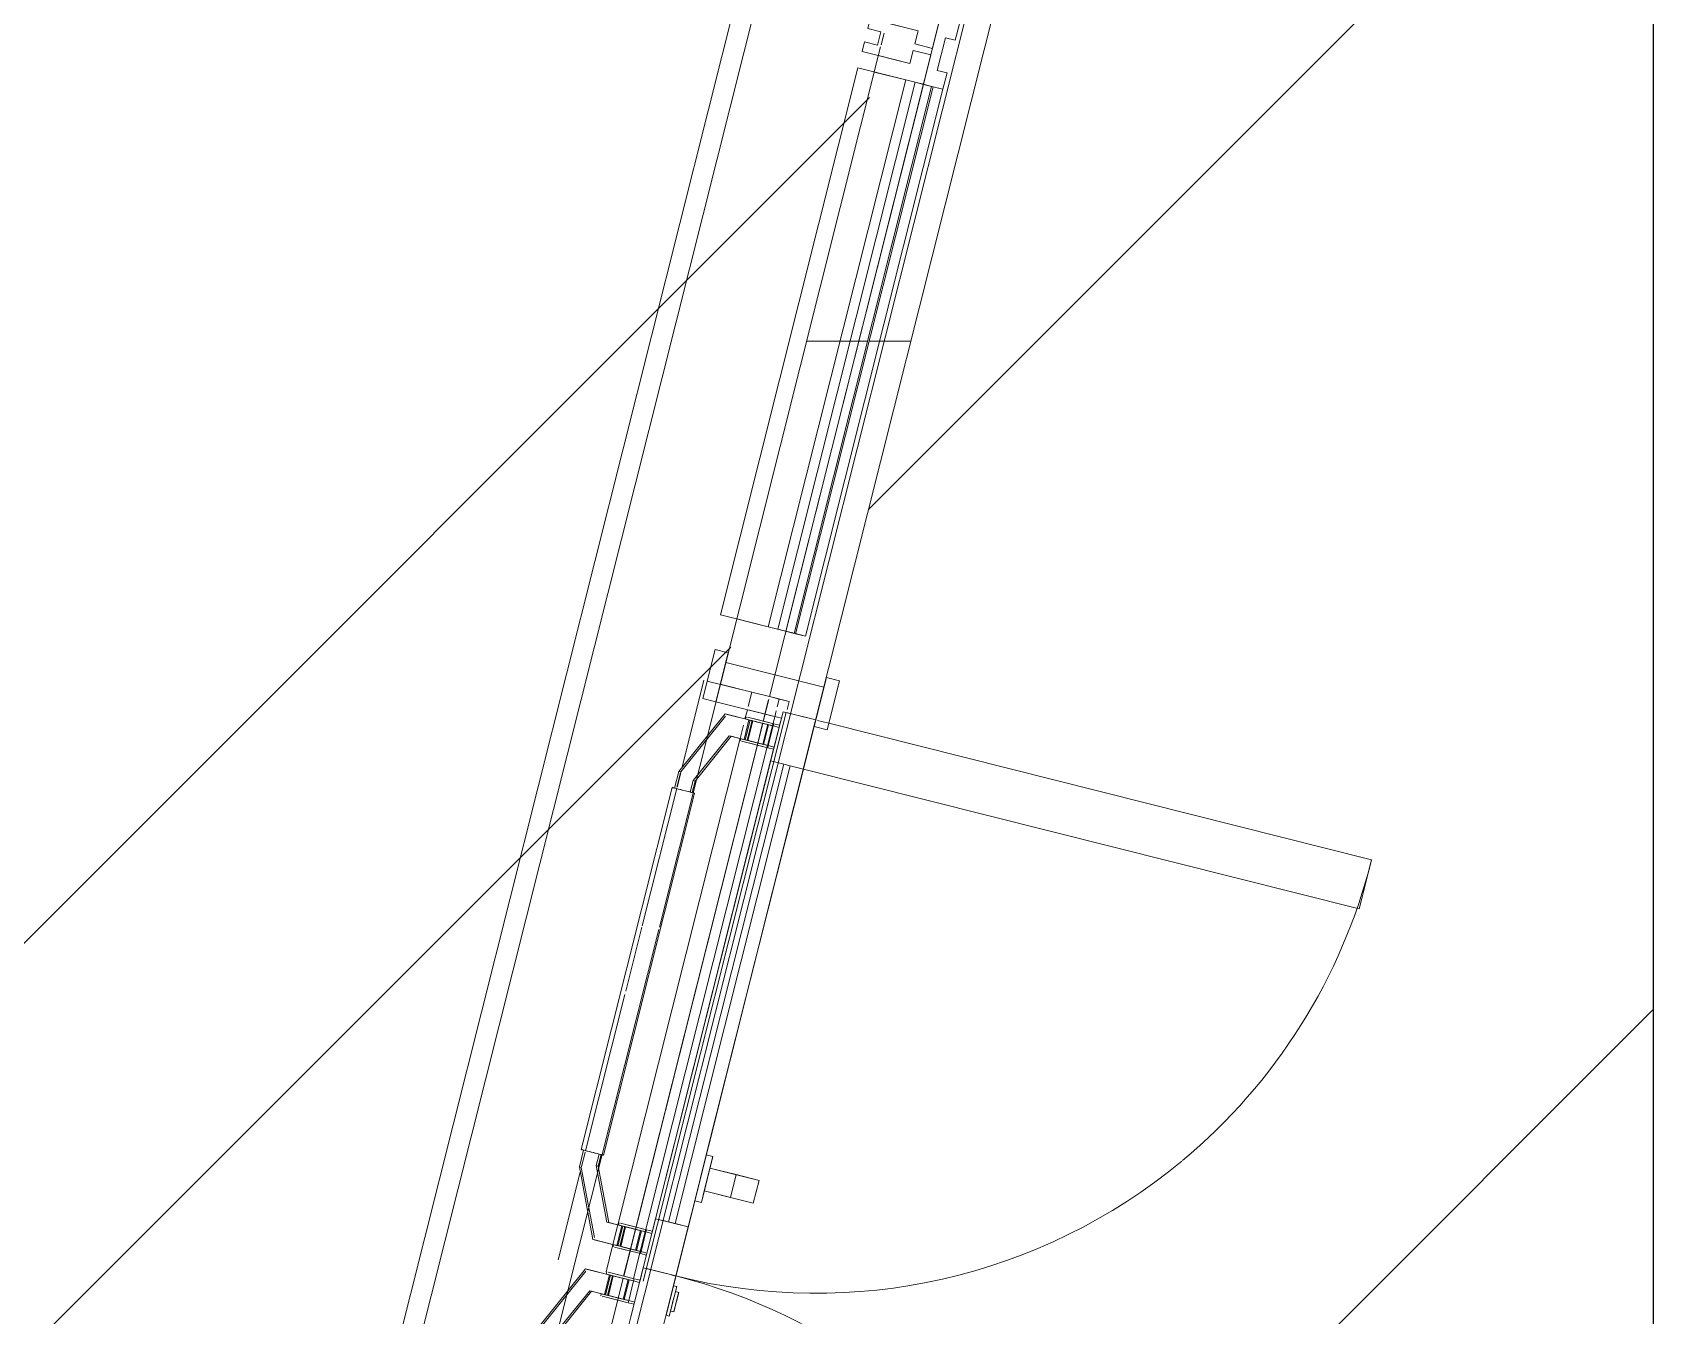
# Model space of a CAD drawing. Header units: millimetres. Extents: x 15878 to 679837, y -72324 to 391440.
# Drawn here: x 551735 to 554140, y 25473 to 27375 of the extents above; entities that cross this region are included whole.
import ezdxf

# ---------------------------------------------------------------- set-up
doc = ezdxf.new("R2010")
doc.units = ezdxf.units.MM
for name, color, linetype, lineweight in [('A-AREA-BNDY', 1, 'Continuous', 18), ('A-DETL-GENF', 92, 'Continuous', 5), ('A-DETL-WIDE', 214, 'Continuous', 18), ('A-DOOR', 31, 'Continuous', 5), ('A-DOOR-FRAM', 31, 'Continuous', 5), ('A-FLOR', 192, 'Continuous', 5), ('A-GLAZ-CURT', 52, 'Continuous', 5), ('A-GLAZ-CWMG', 51, 'Continuous', 5), ('A-WALL', 113, 'Continuous', 5)]:
    doc.layers.add(name, color=color, linetype=linetype, lineweight=lineweight)

# ---------------------------------------------------------------- blocks, each defined once
blk = doc.blocks.new('System Panel - _DLN__12_12mm laminated clear glass-V1135-FOOTPRINT 1_F')
at = {"layer": 'A-GLAZ-CURT'}
for p, q in [((418.1, 12.5), (-418.1, 12.5)), ((-418.1, 12.5), (-418.1, -12.5)), ((-418.1, 0), (-418.1, 12.5)), ((418.1, 12.5), (-418.1, 12.5)), ((-418.1, -12.5), (-418.1, 0)), ((418.1, -12.5), (418.1, 12.5)), ((418.1, 12.5), (418.1, -12.5)), ((-418.1, -12.5), (418.1, -12.5)), ((-418.1, -12.5), (418.1, -12.5))]:
    blk.add_line(p, q, dxfattribs=at)
blk = doc.blocks.new('Rectangular Mullion - DLN_FRAME-V1137-FOOTPRINT 1_F')
at = {"layer": 'A-GLAZ-CWMG'}
for p, q in [((87405.5, 26512), (87609.4, 27322.8)), ((87609.4, 27322.8), (87680.2, 27305)), ((87680.2, 27305), (87633.7, 27316.7)), ((87476.3, 26494.2), (87680.2, 27305)), ((87476.3, 26494.2), (87680.2, 27305)), ((87476.3, 26494.2), (87680.2, 27305)), ((87476.3, 26494.2), (87680.2, 27305)), ((87502.5, 26487.6), (87706.4, 27298.4)), ((87502.5, 26487.6), (87706.4, 27298.4)), ((87502.5, 26487.6), (87706.4, 27298.4)), ((87502.5, 26487.6), (87706.4, 27298.4)), ((87517, 26483.9), (87721, 27294.8)), ((87517, 26483.9), (87721, 27294.8)), ((87531.6, 26480.2), (87735.5, 27291.1)), ((87531.6, 26480.2), (87735.5, 27291.1)), ((87531.6, 26480.2), (87735.5, 27291.1)), ((87531.6, 26480.2), (87735.5, 27291.1)), ((87680.2, 27305), (87694.3, 27301.5)), ((87694.3, 27301.5), (87680.2, 27305)), ((87694.3, 27301.5), (87706.4, 27298.4)), ((87706.4, 27298.4), (87694.3, 27301.5)), ((87706.4, 27298.4), (87718.5, 27295.4)), ((87718.5, 27295.4), (87706.4, 27298.4)), ((87718.5, 27295.4), (87735.5, 27291.1)), ((87735.5, 27291.1), (87721, 27294.8)), ((87721, 27294.8), (87735.5, 27291.1)), ((87735.5, 27291.1), (87721, 27294.8)), ((87476.3, 26494.2), (87405.5, 26512)), ((87429.7, 26505.9), (87476.3, 26494.2)), ((87476.3, 26494.2), (87490.3, 26490.6)), ((87490.3, 26490.6), (87476.3, 26494.2)), ((87490.3, 26490.6), (87502.5, 26487.6)), ((87502.5, 26487.6), (87490.3, 26490.6)), ((87502.5, 26487.6), (87514.6, 26484.5)), ((87514.6, 26484.5), (87502.5, 26487.6)), ((87531.6, 26480.2), (87514.6, 26484.5)), ((87517, 26483.9), (87531.6, 26480.2)), ((87531.6, 26480.2), (87517, 26483.9)), ((87517, 26483.9), (87531.6, 26480.2))]:
    blk.add_line(p, q, dxfattribs=at)
blk = doc.blocks.new('Rectangular Mullion - DLN_FRAME-11282514-FOOTPRINT 1_F')
at = {"layer": 'A-GLAZ-CWMG'}
for p, q in [((87348.6, 26285.9), (87381.1, 26415)), ((87385.9, 26413.8), (87451.9, 26397.2)), ((87451.9, 26397.2), (87405.3, 26408.9)), ((87446.5, 26375.8), (87451.9, 26397.2)), ((87446.5, 26375.8), (87451.9, 26397.2)), ((87446.5, 26375.8), (87451.9, 26397.2)), ((87446.5, 26375.8), (87451.9, 26397.2)), ((87451.9, 26397.2), (87478.1, 26390.6)), ((87478.1, 26390.6), (87451.9, 26397.2)), ((87471.5, 26364.6), (87477, 26386.4)), ((87471.5, 26364.6), (87477, 26386.4)), ((87471.5, 26364.6), (87477, 26386.4)), ((87471.5, 26364.6), (87477, 26386.4)), ((87478.1, 26390.6), (87507.2, 26383.3)), ((87492.6, 26386.9), (87478.1, 26390.6)), ((87489.7, 26375.5), (87492.6, 26386.9)), ((87489.7, 26375.5), (87492.6, 26386.9)), ((87507.2, 26383.3), (87492.6, 26386.9)), ((87492.6, 26386.9), (87507.2, 26383.3)), ((87507.2, 26383.3), (87492.6, 26386.9)), ((87504.3, 26371.8), (87507.2, 26383.3)), ((87504.3, 26371.8), (87507.2, 26383.3)), ((87504.3, 26371.8), (87507.2, 26383.3)), ((87504.3, 26371.8), (87507.2, 26383.3)), ((87291, 25523.9), (87503.1, 26367)), ((87291, 25523.9), (87503.1, 26367)), ((87291, 25523.9), (87503.1, 26367)), ((87291, 25523.9), (87503.1, 26367)), ((87441.9, 26357.6), (87445.4, 26371.2)), ((87441.9, 26357.6), (87445.4, 26371.2)), ((87441.9, 26357.6), (87445.4, 26371.2)), ((87441.9, 26357.6), (87445.4, 26371.2)), ((87460.8, 26321.9), (87468.1, 26351)), ((87460.8, 26321.9), (87468.1, 26351)), ((87460.8, 26321.9), (87468.1, 26351)), ((87460.8, 26321.9), (87468.1, 26351)), ((87468.8, 26353.7), (87471.5, 26364.6)), ((87468.8, 26353.7), (87471.5, 26364.6)), ((87468.8, 26353.7), (87471.5, 26364.6)), ((87468.8, 26353.7), (87471.5, 26364.6)), ((87482.7, 26347.4), (87486.1, 26360.9)), ((87482.7, 26347.4), (87486.1, 26360.9)), ((87486.1, 26360.9), (87488.3, 26369.7)), ((87486.1, 26360.9), (87488.3, 26369.7)), ((87253.3, 25607.5), (87434.6, 26328.5)), ((87253.3, 25607.5), (87434.6, 26328.5)), ((87253.3, 25607.5), (87434.6, 26328.5)), ((87253.3, 25607.5), (87434.6, 26328.5)), ((87434.6, 26328.5), (87439.6, 26348.4)), ((87434.6, 26328.5), (87439.6, 26348.4)), ((87434.6, 26328.5), (87439.6, 26348.4)), ((87434.6, 26328.5), (87439.6, 26348.4)), ((87475.4, 26318.3), (87482.7, 26347.4)), ((87475.4, 26318.3), (87482.7, 26347.4)), ((87279.5, 25600.9), (87460.8, 26321.9)), ((87279.5, 25600.9), (87460.8, 26321.9)), ((87279.5, 25600.9), (87460.8, 26321.9)), ((87279.5, 25600.9), (87460.8, 26321.9)), ((87294, 25597.2), (87475.4, 26318.3)), ((87294, 25597.2), (87475.4, 26318.3)), ((87341.3, 26256.5), (87346.6, 26277.8)), ((87289.5, 26050.8), (87340.7, 26254.2)), ((87265.1, 25953.8), (87289, 26049)), ((87205.6, 25717.4), (87263.9, 25948.8)), ((87199.7, 25693.8), (87205.1, 25715)), ((87165, 25555.6), (87197.7, 25685.7)), ((87246, 25578.4), (87253.3, 25607.5)), ((87246, 25578.4), (87253.3, 25607.5)), ((87246, 25578.4), (87253.3, 25607.5)), ((87246, 25578.4), (87253.3, 25607.5)), ((87272.1, 25571.8), (87279.5, 25600.9)), ((87272.1, 25571.8), (87279.5, 25600.9)), ((87272.1, 25571.8), (87279.5, 25600.9)), ((87272.1, 25571.8), (87279.5, 25600.9)), ((87286.7, 25568.1), (87294, 25597.2)), ((87286.7, 25568.1), (87294, 25597.2)), ((87235.8, 25537.8), (87246, 25578.4)), ((87235.8, 25537.8), (87246, 25578.4)), ((87235.8, 25537.8), (87246, 25578.4)), ((87235.8, 25537.8), (87246, 25578.4)), ((87261.9, 25531.2), (87272.1, 25571.8)), ((87261.9, 25531.2), (87272.1, 25571.8)), ((87261.9, 25531.2), (87272.1, 25571.8)), ((87261.9, 25531.2), (87272.1, 25571.8)), ((87276.5, 25527.6), (87286.7, 25568.1)), ((87276.5, 25527.6), (87286.7, 25568.1))]:
    blk.add_line(p, q, dxfattribs=at)
blk = doc.blocks.new('Rectangular Mullion - DLN_FRAME-8655333-FOOTPRINT 1_F')
at = {"layer": 'A-GLAZ-CWMG'}
for p, q in [((-25, 100), (-10, 100)), ((-25, 27), (-25, 100)), ((-10, 100), (-10, 80)), ((10, 80), (10, 100)), ((10, 100), (25, 100)), ((25, 100), (25, 27)), ((-25, 75), (-25, 27)), ((-10, 80), (10, 80)), ((25, 27), (25, 75)), ((-5, 27), (-25, 27)), ((-25, 27), (-5, 27)), ((-5, 0), (-5, 27)), ((-5, 27), (-5, 0)), ((25, 27), (5, 27)), ((5, 27), (5, 0)), ((5, 0), (5, 27)), ((5, 27), (25, 27)), ((-5, 0), (-50, 0)), ((-50, 0), (-50, -12.5)), ((50, 0), (5, 0)), ((50, -12.5), (50, 0)), ((-50, -30), (-50, 0)), ((-50, 0), (-5, 0)), ((-50, -15), (-50, -30)), ((25, -15), (-25, -15)), ((-25, -15), (-25, -30)), ((-25, -30), (-25, -15)), ((-25, -15), (25, -15)), ((5, 0), (50, 0)), ((25, -30), (25, -15)), ((25, -15), (25, -30)), ((50, 0), (50, -30)), ((50, -30), (50, -15)), ((-25, -30), (-50, -30)), ((-50, -30), (-25, -30)), ((50, -30), (25, -30)), ((25, -30), (50, -30))]:
    blk.add_line(p, q, dxfattribs=at)
blk = doc.blocks.new('DLN-Double Door_T1 - Double Glazing Door-1700 x 2800 _WH_-10591105-FOOTPRINT 1_F')
at = {"layer": 'A-DOOR'}
for p, q in [((-850, 925), (-775, 925)), ((-850, 95), (-850, 925)), ((-775, 925), (-775, 75)), ((-167.5, 160), (-132.5, 160)), ((-167.5, 160), (-167.5, 125)), ((-167.5, 160), (-132.5, 160)), ((-167.5, 85), (-167.5, 160)), ((-132.5, 160), (-132.5, 85)), ((-132.5, 160), (-132.5, 125)), ((-132.5, 125), (-167.5, 125)), ((-167.5, 125), (-167.5, 85)), ((-167.5, 125), (-167.5, 85)), ((-167.5, 125), (-167.5, 85)), ((-132.5, 125), (-167.5, 125)), ((-132.5, 85), (-132.5, 125)), ((-132.5, 125), (-132.5, 85)), ((-132.5, 85), (-132.5, 125)), ((-850, 77.7), (-850, 95)), ((-850, 75), (-850, 30)), ((-840, 75), (-850, 75)), ((-775, 75), (-850, 75)), ((-850, 75), (-850, 25)), ((-840, 75), (-850, 75)), ((-185, 75), (-840, 75)), ((-775, 75), (-840, 75)), ((-775, 75), (-775, 55)), ((-775, 75), (-185, 75)), ((-775, 25), (-775, 75)), ((-167.5, 85), (-185, 85)), ((-185, 85), (-115, 85)), ((-167.5, 85), (-185, 85)), ((-185, 85), (-167.5, 85)), ((-185, 85), (-185, 75)), ((-185, 85), (-185, 75)), ((-185, 85), (-185, 75)), ((-185, 85), (-185, 75)), ((-115, 75), (-185, 75)), ((-185, 75), (-115, 75)), ((-115, 75), (-185, 75)), ((-185, 75), (-115, 75)), ((-115, 75), (-185, 75)), ((-185, 75), (-115, 75)), ((-167.5, 85), (-132.5, 85)), ((-132.5, 85), (-167.5, 85)), ((-132.5, 85), (-167.5, 85)), ((-167.5, 85), (-132.5, 85)), ((-132.5, 85), (-167.5, 85)), ((-132.5, 85), (-167.5, 85)), ((-167.5, 85), (-132.5, 85)), ((-115, 85), (-132.5, 85)), ((-115, 85), (-132.5, 85)), ((-132.5, 85), (-115, 85)), ((-115, 75), (-115, 85)), ((-115, 85), (-115, 75)), ((-115, 75), (-115, 85)), ((-115, 85), (-115, 75)), ((0, 75), (-115, 75)), ((-115, 75), (-75, 75)), ((-75, 55), (-75, 75)), ((0, 75), (-75, 75)), ((-75, 75), (-75, 25)), ((0, 75), (0, 30)), ((0, 25), (0, 75)), ((0, 75), (0, 30)), ((0, 75), (15, 75)), ((0, 75), (75, 75)), ((0, 25), (0, 75)), ((60, 80), (15, 80)), ((15, 80), (60, 80)), ((15, 80), (15, 75)), ((15, 80), (15, 75)), ((60, 75), (15, 75)), ((15, 75), (60, 75)), ((15, 75), (60, 75)), ((22.5, 85), (22.5, 80)), ((22.5, 85), (52.5, 85)), ((23, 85), (22.5, 85)), ((22.5, 80), (23, 80)), ((24.5, 80), (22.5, 80)), ((52.5, 85), (23, 85)), ((23, 80), (48.1, 80)), ((26.9, 80), (24.5, 80)), ((37.5, 80), (26.9, 80)), ((45, 80), (37.5, 80)), ((52.5, 80), (45, 80)), ((48.1, 80), (52.5, 80)), ((52.5, 80), (52.5, 85)), ((60, 75), (60, 80)), ((60, 80), (60, 75)), ((-75, 55), (-775, 55)), ((-775, 55), (-775, 45)), ((-75, 55), (-775, 55)), ((-775, 55), (-775, 45)), ((-775, 55), (-775, 45)), ((-75, 55), (-75, 45)), ((-75, 45), (-75, 55)), ((-75, 45), (-75, 55)), ((-850, 25), (-840, 25)), ((-850, 25), (-775, 25)), ((-835.1, 25), (-826, 25)), ((-829.3, 16), (-829.3, 25)), ((-829.3, 25), (-829.3, 16)), ((-826, 25), (-829.3, 25)), ((-826, 25), (-829.3, 25)), ((-826, 16), (-826, 25)), ((-826, 25), (-826, 16)), ((-796, 25), (-826, 25)), ((-796, 25), (-826, 25)), ((-826, 16), (-826, 25)), ((-826, 25), (-826, 16)), ((-826, 25), (-796, 25)), ((-796, 16), (-796, 25)), ((-796, 25), (-796, 16)), ((-792.8, 25), (-796, 25)), ((-792.8, 25), (-796, 25)), ((-796, 16), (-796, 25)), ((-796, 25), (-796, 16)), ((-796, 25), (-52.5, 25)), ((-792.8, 16), (-792.8, 25)), ((-792.8, 25), (-792.8, 16)), ((-775, 45), (-75, 45)), ((-775, 45), (-75, 45)), ((-775, 45), (-775, 25)), ((-75, 25), (-775, 25)), ((-75, 25), (-75, 40.8)), ((-75, 25), (0, 25)), ((-55.8, 16), (-55.8, 25)), ((-55.8, 25), (-55.8, 16)), ((-52.5, 25), (-55.8, 25)), ((-52.5, 25), (-55.8, 25)), ((-52.5, 16), (-52.5, 25)), ((-52.5, 25), (-52.5, 16)), ((-52.5, 16), (-52.5, 25)), ((-52.5, 25), (-52.5, 16)), ((-22.5, 25), (-52.5, 25)), ((-22.5, 25), (-52.5, 25)), ((-52.5, 25), (-22.5, 25)), ((-22.5, 16), (-22.5, 25)), ((-22.5, 25), (-22.5, 16)), ((-19.3, 25), (-22.5, 25)), ((-19.3, 25), (-22.5, 25)), ((-22.5, 16), (-22.5, 25)), ((-22.5, 25), (-22.5, 16)), ((-22.5, 25), (0, 25)), ((-19.3, 16), (-19.3, 25)), ((-19.3, 25), (-19.3, 16)), ((19.3, 25), (0, 25)), ((75, 25), (0, 25)), ((19.2, 16), (19.2, 25)), ((19.2, 25), (19.2, 16)), ((22.5, 25), (19.2, 25)), ((22.5, 25), (19.2, 25)), ((22.5, 16), (22.5, 25)), ((22.5, 25), (22.5, 16)), ((22.5, 16), (22.5, 25)), ((22.5, 25), (22.5, 16)), ((52.5, 25), (22.5, 25)), ((52.5, 25), (22.5, 25)), ((52.5, 25), (22.5, 25)), ((52.5, 16), (52.5, 25)), ((52.5, 25), (52.5, 16)), ((55.7, 25), (52.5, 25)), ((55.7, 25), (52.5, 25)), ((52.5, 16), (52.5, 25)), ((52.5, 25), (52.5, 16)), ((796, 25), (52.5, 25)), ((55.7, 16), (55.7, 25)), ((55.7, 25), (55.7, 16)), ((-829.3, 16), (-829.3, -11.4)), ((-829.3, -23.9), (-829.3, 16)), ((-829.3, 16), (-826, 16)), ((-826, 16), (-829.3, 16)), ((-826, 16), (-829.3, 16)), ((-826, -15.1), (-826, 16)), ((-826, 16), (-796, 16)), ((-796, 16), (-826, 16)), ((-796, 16), (-826, 16)), ((-826, 16), (-826, -23.9)), ((-826, 13.3), (-826, 14)), ((-826, 14), (-826, 13.6)), ((-826, 13.6), (-826, 12.3)), ((-826, 7.8), (-826, 13.3)), ((-826, 12.3), (-826, 9.9)), ((-826, 9.9), (-826, 6.7)), ((-796, 9), (-826, 9)), ((-826, 8.6), (-826, 9)), ((-826, 9), (-826, 8.5)), ((-826, 7.4), (-826, 8.6)), ((-826, 8.5), (-826, 7)), ((-796, 7.8), (-826, 7.8)), ((-826, -11.4), (-826, 7.8)), ((-826, 5.5), (-826, 7.4)), ((-826, 7), (-826, 4.6)), ((-826, 6.7), (-826, 2.8)), ((-826, -0.1), (-826, 5.5)), ((-826, 4.6), (-826, -9.9)), ((-826, 2.8), (-826, -15.1)), ((-796, -23.9), (-796, 16)), ((-796, 16), (-792.8, 16)), ((-792.8, 16), (-796, 16)), ((-792.8, 16), (-796, 16)), ((-796, 16), (-796, -15.1)), ((-796, 12.3), (-796, 14)), ((-796, 14), (-796, 13.3)), ((-796, 13.3), (-796, 7.8)), ((-796, 6.7), (-796, 12.3)), ((-796, 9), (-796, 7.4)), ((-796, 8.5), (-796, 9)), ((-796, 7), (-796, 8.5)), ((-796, 7.8), (-796, -11.4)), ((-796, 7.4), (-796, 3)), ((-796, 4.6), (-796, 7)), ((-796, 2.8), (-796, 6.7)), ((-796, -6), (-796, 4.6)), ((-796, 3), (-796, -3.4)), ((-796, -15.1), (-796, 2.8)), ((-792.8, 16), (-792.8, -23.9)), ((-792.8, -11.4), (-792.8, 16)), ((-55.8, 16), (-55.8, -11.4)), ((-55.8, -23.9), (-55.8, 16)), ((-55.8, 16), (-52.5, 16)), ((-52.5, 16), (-55.8, 16)), ((-52.5, 16), (-55.8, 16)), ((-52.5, 16), (-52.5, -23.9)), ((-52.5, -15.1), (-52.5, 16)), ((-52.5, 16), (-22.5, 16)), ((-22.5, 16), (-52.5, 16)), ((-22.5, 16), (-52.5, 16)), ((-52.5, 13.3), (-52.5, 14)), ((-52.5, 14), (-52.5, 14)), ((-52.5, 14), (-52.5, 13.6)), ((-52.5, 13.6), (-52.5, 12.3)), ((-52.5, 7.8), (-52.5, 13.3)), ((-52.5, 12.3), (-52.5, 9.9)), ((-52.5, 9.9), (-52.5, 6.7)), ((-22.5, 9), (-52.5, 9)), ((-52.5, 9), (-52.5, 8.6)), ((-52.5, 8.5), (-52.5, 9)), ((-52.5, 8.6), (-52.5, -10.3)), ((-52.5, 7), (-52.5, 8.5)), ((-52.5, -11.4), (-52.5, 7.8)), ((-22.5, 7.8), (-52.5, 7.8)), ((-52.5, 4.6), (-52.5, 7)), ((-52.5, 6.7), (-52.5, 2.8)), ((-52.5, -6), (-52.5, 4.6)), ((-52.5, 2.8), (-52.5, -15.1)), ((-22.5, -23.9), (-22.5, 16)), ((-22.5, 16), (-19.3, 16)), ((-19.3, 16), (-22.5, 16)), ((-19.3, 16), (-22.5, 16)), ((-22.5, 16), (-22.5, -15.1)), ((-22.5, 13.6), (-22.5, 14)), ((-22.5, 14), (-22.5, 14)), ((-22.5, 14), (-22.5, 13.3)), ((-22.5, 12.3), (-22.5, 13.6)), ((-22.5, 13.3), (-22.5, 7.8)), ((-22.5, 6.7), (-22.5, 12.3)), ((-22.5, 8.6), (-22.5, 9)), ((-22.5, 9), (-22.5, 8.5)), ((-22.5, 5.5), (-22.5, 8.6)), ((-22.5, 8.5), (-22.5, 4.6)), ((-22.5, 7.8), (-22.5, -11.4)), ((-22.5, 2.8), (-22.5, 6.7)), ((-22.5, 3), (-22.5, 5.5)), ((-22.5, 4.6), (-22.5, 1.5)), ((-22.5, -3.4), (-22.5, 3)), ((-22.5, -15.1), (-22.5, 2.8)), ((-22.5, 1.5), (-22.5, -9.9)), ((-19.3, 16), (-19.3, -23.9)), ((-19.3, -11.4), (-19.3, 16)), ((19.2, 16), (19.2, -11.4)), ((19.2, -23.9), (19.2, 16)), ((19.2, 16), (22.5, 16)), ((22.5, 16), (19.2, 16)), ((22.5, 16), (19.2, 16)), ((22.5, 16), (22.5, -23.9)), ((22.5, -15.1), (22.5, 16)), ((22.5, 16), (52.5, 16)), ((52.5, 16), (22.5, 16)), ((52.5, 16), (22.5, 16)), ((22.5, 14), (22.5, 2.8)), ((22.5, 13.3), (22.5, 14)), ((22.5, 7.8), (22.5, 13.3)), ((52.5, 9), (22.5, 9)), ((22.5, 7), (22.5, 9)), ((22.5, 9), (22.5, 8.6)), ((22.5, 8.6), (22.5, 7.4)), ((22.5, -11.4), (22.5, 7.8)), ((52.5, 7.8), (22.5, 7.8)), ((22.5, 7.4), (22.5, 3)), ((22.5, -9.9), (22.5, 7)), ((22.5, 3), (22.5, -3.4)), ((22.5, 2.8), (22.5, -15.1)), ((52.5, -23.9), (52.5, 16)), ((52.5, 16), (55.7, 16)), ((55.7, 16), (52.5, 16)), ((55.7, 16), (52.5, 16)), ((52.5, 16), (52.5, -15.1)), ((52.5, 14), (52.5, 13.3)), ((52.5, 2.8), (52.5, 14)), ((52.5, 13.3), (52.5, 7.8)), ((52.5, 9), (52.5, 8.5)), ((52.5, 8.6), (52.5, 9)), ((52.5, 7.4), (52.5, 8.6)), ((52.5, 8.5), (52.5, 1.5)), ((52.5, 7.8), (52.5, -11.4)), ((52.5, 5.5), (52.5, 7.4)), ((52.5, 3), (52.5, 5.5)), ((52.5, -0.1), (52.5, 3)), ((52.5, -15.1), (52.5, 2.8)), ((52.5, 1.5), (52.5, -16.6)), ((55.7, 16), (55.7, -23.9)), ((55.7, -11.4), (55.7, 16)), ((-829.3, -11.4), (-829.3, -23.9)), ((-826, -3.4), (-826, -0.1)), ((-826, -6.9), (-826, -3.4)), ((-826, -10.3), (-826, -6.9)), ((-826, -9.9), (-826, -13.5)), ((-826, -13.5), (-826, -10.3)), ((-826, -16), (-826, -11.4)), ((-826, -16.3), (-826, -13.5)), ((-826, -13.5), (-826, -16.6)), ((-826, -15.1), (-796, -15.1)), ((-826, -20), (-826, -16)), ((-796, -16.3), (-826, -16.3)), ((-826, -16.6), (-826, -21)), ((-826, -19.3), (-796, -19.3)), ((-826, -21), (-826, -19.3)), ((-826, -57.5), (-826, -19.3)), ((-826, -19.3), (-826, -54.4)), ((-826, -23.1), (-826, -20)), ((-826, -21), (-796, -21)), ((-826, -23.9), (-826, -23.1)), ((-796, -3.4), (-796, -6.9)), ((-796, -9.9), (-796, -6)), ((-796, -6.9), (-796, -10.3)), ((-796, -13.5), (-796, -9.9)), ((-796, -10.3), (-796, -16.3)), ((-796, -11.4), (-796, -16)), ((-796, -16.6), (-796, -13.5)), ((-796, -16), (-796, -20)), ((-796, -21), (-796, -16.6)), ((-796, -19.3), (-796, -21)), ((-796, -19.3), (-796, -43.6)), ((-796, -40.6), (-796, -19.3)), ((-796, -20), (-796, -23.1)), ((-796, -23.1), (-796, -23.9)), ((-792.8, -16), (-792.8, -11.4)), ((-792.8, -23.9), (-792.8, -16)), ((-55.8, -11.4), (-55.8, -23.9)), ((-52.5, -9.9), (-52.5, -6)), ((-52.5, -13.5), (-52.5, -9.9)), ((-52.5, -10.3), (-52.5, -16.3)), ((-52.5, -16), (-52.5, -11.4)), ((-52.5, -16.6), (-52.5, -13.5)), ((-52.5, -15.1), (-22.5, -15.1)), ((-52.5, -20), (-52.5, -16)), ((-22.5, -16.3), (-52.5, -16.3)), ((-52.5, -21), (-52.5, -16.6)), ((-52.5, -19.3), (-52.5, -21)), ((-52.5, -19.3), (-22.5, -19.3)), ((-52.5, -43.6), (-52.5, -19.3)), ((-52.5, -19.3), (-52.5, -40.6)), ((-52.5, -23.1), (-52.5, -20)), ((-52.5, -21), (-22.5, -21)), ((-52.5, -23.9), (-52.5, -23.1)), ((-22.5, -10.3), (-22.5, -3.4)), ((-22.5, -9.9), (-22.5, -13.5)), ((-22.5, -16.3), (-22.5, -10.3)), ((-22.5, -11.4), (-22.5, -16)), ((-22.5, -13.5), (-22.5, -16.6)), ((-22.5, -16), (-22.5, -20)), ((-22.5, -16.6), (-22.5, -21)), ((-22.5, -21), (-22.5, -19.3)), ((-22.5, -19.3), (-22.5, -57.5)), ((-22.5, -54.4), (-22.5, -19.3)), ((-22.5, -20), (-22.5, -23.1)), ((-22.5, -23.1), (-22.5, -23.9)), ((-19.3, -23.9), (-19.3, -11.4)), ((19.2, -11.4), (19.2, -23.9)), ((22.5, -3.4), (22.5, -6.9)), ((22.5, -6.9), (22.5, -16.3)), ((22.5, -16.6), (22.5, -9.9)), ((22.5, -16), (22.5, -11.4)), ((22.5, -15.1), (52.5, -15.1)), ((22.5, -20), (22.5, -16)), ((52.5, -16.3), (22.5, -16.3)), ((22.5, -21), (22.5, -16.6)), ((22.5, -19.3), (22.5, -21)), ((22.5, -19.3), (52.5, -19.3)), ((22.5, -57.5), (22.5, -19.3)), ((22.5, -19.3), (22.5, -54.4)), ((22.5, -23.1), (22.5, -20)), ((22.5, -21), (52.5, -21)), ((22.5, -23.9), (22.5, -23.1)), ((52.5, -3.4), (52.5, -0.1)), ((52.5, -6.9), (52.5, -3.4)), ((52.5, -10.3), (52.5, -6.9)), ((52.5, -13.5), (52.5, -10.3)), ((52.5, -11.4), (52.5, -16)), ((52.5, -16.3), (52.5, -13.5)), ((52.5, -16), (52.5, -20)), ((52.5, -16.6), (52.5, -21)), ((52.5, -21), (52.5, -19.3)), ((52.5, -19.3), (52.5, -43.6)), ((52.5, -40.6), (52.5, -19.3)), ((52.5, -20), (52.5, -23.1)), ((52.5, -23.1), (52.5, -23.9)), ((55.7, -23.9), (55.7, -11.4)), ((-829.3, -26), (-826, -26)), ((-796, -26), (-792.8, -26)), ((-796, -40.6), (-718.5, -76.4)), ((-796, -43.6), (-796, -40.6)), ((-718.5, -79.4), (-796, -43.6)), ((-130, -76.4), (-52.5, -40.6)), ((-52.5, -43.6), (-130, -79.4)), ((-55.8, -26), (-52.5, -26)), ((-52.5, -40.6), (-52.5, -43.6)), ((-22.5, -26), (-19.3, -26)), ((19.2, -26), (22.5, -26)), ((52.5, -26), (55.7, -26)), ((52.5, -43.6), (52.5, -40.6)), ((52.5, -40.6), (130, -76.4)), ((130, -79.4), (52.5, -43.6)), ((-826, -54.4), (-826, -57.5)), ((-826, -57.5), (-726.5, -103.3)), ((-726.5, -100.3), (-822.7, -56)), ((-25.8, -56), (-122, -100.3)), ((-122, -103.3), (-22.5, -57.5)), ((-22.5, -57.5), (-22.5, -54.4)), ((22.5, -54.4), (22.5, -57.5)), ((22.5, -57.5), (122, -103.3)), ((122, -100.3), (25.8, -56)), ((-718.5, -76.4), (-701, -76.4)), ((-718.5, -76.4), (-718.5, -79.4)), ((-701, -79.4), (-718.5, -79.4)), ((-147.5, -72.8), (-701, -72.8)), ((-701, -76.4), (-701, -79.4)), ((-701, -77.3), (-701, -79.7)), ((-701, -94.7), (-701, -97.6)), ((-147.5, -76.4), (-130, -76.4)), ((-147.5, -79.4), (-147.5, -76.4)), ((-147.5, -79.7), (-147.5, -77.3)), ((-130, -79.4), (-147.5, -79.4)), ((-130, -79.4), (-130, -76.4)), ((-726.5, -103.3), (-726.5, -100.3)), ((-726.5, -103.3), (-701, -103.3)), ((-703.2, -100.3), (-725.5, -100.3)), ((-701, -97.6), (-701, -100.3)), ((-701, -100.3), (-701, -102.6)), ((-701, -100.3), (-701, -103.3)), ((-701, -102.6), (-701, -104.5)), ((-701, -104.5), (-701, -105.8)), ((-701, -105.8), (-701, -106.7)), ((-701, -106.9), (-701, -106.6)), ((-701, -106.7), (-701, -106.9)), ((-701, -106.9), (-147.5, -106.9)), ((-147.5, -102.6), (-147.5, -100.3)), ((-147.5, -103.3), (-147.5, -100.3)), ((-147.5, -103.3), (-122, -103.3)), ((-123, -100.3), (-145.3, -100.3)), ((-122, -100.3), (-122, -103.3))]:
    blk.add_line(p, q, dxfattribs=at)
at = {"layer": 'A-DOOR', "flags": 128}
for points in [[(-701, -73.9), (-701, -73.1), (-701, -72.8)], [(-701, -72.8), (-701, -73.1), (-701, -74), (-701, -75.4), (-701, -77.3)], [(-701, -106.6), (-701, -105.7), (-701, -104.3), (-701, -102.4), (-701, -100), (-701, -97.3), (-701, -94.4), (-701, -91.3), (-701, -88.1), (-701, -85), (-701, -82.1), (-701, -79.4), (-701, -77.1), (-701, -75.3), (-701, -73.9)], [(-701, -79.7), (-701, -82.4), (-701, -85.3)], [(-701, -85.3), (-701, -88.4), (-701, -91.6), (-701, -94.7)], [(-147.5, -77.3), (-147.5, -75.4), (-147.5, -74), (-147.5, -73.1), (-147.5, -72.8)], [(-147.5, -72.8), (-147.5, -73.1), (-147.5, -73.9)], [(-147.5, -73.9), (-147.5, -75.3), (-147.5, -77.1), (-147.5, -79.4), (-147.5, -82.1), (-147.5, -85), (-147.5, -88.1), (-147.5, -91.3), (-147.5, -94.4), (-147.5, -97.3), (-147.5, -100), (-147.5, -102.4), (-147.5, -104.3), (-147.5, -105.7), (-147.5, -106.6), (-147.5, -106.9)], [(-147.5, -100.3), (-147.5, -97.6), (-147.5, -94.7), (-147.5, -91.6), (-147.5, -88.4), (-147.5, -85.3), (-147.5, -82.4), (-147.5, -79.7)], [(-147.5, -105.8), (-147.5, -104.5), (-147.5, -102.6)], [(-147.5, -106.9), (-147.5, -106.7), (-147.5, -105.8)]]:
    blk.add_lwpolyline(points, dxfattribs=at)
at = {"layer": 'A-DOOR'}
for centre, start, end in [((-850, 75), 53.9164, 90), ((850, 75), 90, 179.9923), ((-850, 75), 0.0077, 53.8), ((850, 75), 179.9923, 180.5), ((-850, 75), 359.5, 0.0077)]:
    blk.add_arc(centre, 850, start, end, dxfattribs=at)
at = {"layer": 'A-DOOR-FRAM'}
for p, q in [((-915, 75), (-915, 95)), ((-915, 95), (-840, 95)), ((-915, 95), (-915, 75)), ((-915, 95), (-840, 95)), ((-840, 75), (-915, 75)), ((-900, 75), (-915, 75)), ((-850, 75), (-900, 75)), ((-900, 75), (-850, 75)), ((-900, -75), (-900, 75)), ((-900, 75), (-900, -75)), ((-850, 75), (-900, 75)), ((-850, 75), (-850, 25)), ((-850, 30), (-850, 75)), ((-840, 75), (-847.6, 75)), ((-840, 95), (-840, 75)), ((-840, 75), (-840, 95)), ((-850, 25), (-840, 25)), ((-840, 25), (-850, 25)), ((-840, 25), (-840, -75)), ((-840, 0), (-840, 25)), ((-840, -75), (-840, 0)), ((-915, -95), (-915, -75)), ((-915, -75), (-840, -75)), ((-915, -75), (-915, -95)), ((-915, -75), (-900, -75)), ((-840, -95), (-915, -95)), ((-840, -95), (-915, -95)), ((-900, -75), (-840, -75)), ((-840, -75), (-900, -75)), ((-900, -75), (-840, -75)), ((-840, -75), (-840, -95)), ((-840, -95), (-840, -75))]:
    blk.add_line(p, q, dxfattribs=at)

msp = doc.modelspace()

# ---------------------------------------------------------------- hatches: boundary and pattern name
at = {"layer": 'A-DETL-GENF'}
h = msp.add_hatch(dxfattribs=at)
h.set_pattern_fill('FP_3721', style=0, pattern_type=2)
h.set_pattern_definition([(45, (465350.2, 0), (-1257.236, 1257.236), []), (45, (465350.2, 1905), (-1257.236, 1257.236), [])])
h.paths.add_polyline_path([(514939.5, 40057.5), (515089.5, 40057.5), (515089.5, 38092.5), (514939.5, 38092.5), (514939.5, 39607.5)], flags=0)
h.paths.add_polyline_path([(544189.5, 7707.5), (544189.5, 7840.5), (547256.3, 7840.5), (547256.3, 8307.5), (551709.5, 8307.5), (551709.5, 8907.5), (547256.3, 8907.5), (547256.3, 9040.5), (547239.3, 9040.5), (547239.3, 8907.5), (547089.5, 8907.5), (547089.5, 10507.5), (544339.5, 10507.5), (544339.5, 8007.5), (547089.5, 8007.5), (547089.5, 8307.5), (547239.3, 8307.5), (547239.3, 7857.5), (544189.5, 7857.5), (544189.5, 9507.5), (544139.5, 9507.5), (544139.5, 9537.5), (544089.5, 9537.5), (544089.5, 9657.5), (544189.5, 9657.5), (544189.5, 13407.5), (544039.5, 13407.5), (544039.5, 13557.5), (544189.5, 13557.5), (544189.5, 15874.2), (544339.5, 15874.2), (544339.5, 12009.2), (545839.5, 12009.2), (545839.5, 14724.2), (547009.5, 14724.2), (547009.5, 15724.2), (547159.5, 15724.2), (547159.5, 13424.2), (548334.5, 13424.2), (548334.5, 14523.8), (548259.5, 14523.8), (548259.5, 14623.8), (552989.5, 14624.2), (552993.5, 14699), (553139.5, 14699), (553142.1, 14623.8), (554139.5, 14624.2), (554139.5, 15724.2), (553389.5, 15724.2), (553389.5, 16324.2), (553989.5, 16324.2), (553989.5, 19682.3), (547464.5, 19682.3), (547464.5, 17024.2), (546114.5, 17024.2), (546114.5, 16324.2), (545964.5, 16324.2), (545964.5, 19434.2), (546114.5, 19434.2), (546114.5, 17174.2), (547314.5, 17176.7), (547314.5, 19682.3), (545964.5, 19682.3), (545964.5, 19932.3), (546114.5, 19928.7), (546114.5, 19832.3), (553989.5, 19832.3), (553989.5, 22232.3), (552789.5, 22232.3), (552789.5, 19925.3), (552639.5, 19925.3), (552639.5, 23590.5), (546714.5, 23590.5), (546714.5, 21640.5), (546114.5, 21640.5), (546114.5, 20034.2), (545964.5, 20034.2), (545964.5, 23140.5), (546114.5, 23140.5), (546114.5, 21790.5), (546564.5, 21790.5), (546564.5, 23590.5), (546114.5, 23590.5), (546114.5, 23260.5), (545964.5, 23260.5), (545964.5, 23590.5), (544189.5, 23590.5), (544184.5, 26007.5), (544039.5, 26007.5), (544039.5, 26157.5), (544189.5, 26157.5), (544189.5, 30657.5), (544039.5, 30657.5), (544039.5, 30807.5), (544189.5, 30807.5), (544189.5, 31607.5), (544665.5, 31607.5), (544664.5, 31457.5), (544624.5, 31457.5), (544624.5, 31382.5), (544442.5, 31382.5), (544442.5, 31453.5), (544339.5, 31453.5), (544339.5, 23740.5), (551758.7, 23740.5), (551758.7, 23836.5), (552051.9, 23836.5), (552059.4, 23866.5), (552116.1, 23866.5), (553856.1, 30766.5), (553882.5, 30766.5), (553882.5, 31007.5), (553389.5, 31007.5), (553389.5, 31159.5), (553278, 31159.5), (553278, 31382.5), (546927.5, 31382.5), (546927.5, 31457.5), (546665.5, 31457.5), (546665.5, 31607.5), (548214.5, 31607.5), (548214.5, 31955), (548364.5, 31955), (548364.5, 31607.5), (549914.5, 31607.5), (549914.5, 32107.5), (550139.5, 32107.5), (550139.5, 31607.5), (553914.5, 31607.5), (553914.5, 31757.5), (553894.5, 31757.5), (553894.5, 31627.5), (553389.5, 31627.5), (553389.5, 34087.5), (553894.5, 34087.5), (553894.5, 33957.5), (553914.5, 33957.5), (553914.5, 34107.5), (553114.5, 34110.4), (553114.5, 34707.5), (553014.5, 34707.5), (553014.5, 36782.5), (553114.5, 36782.5), (553114.5, 37382.5), (553014.5, 37382.5), (553014.5, 39607.5), (550639.5, 39607.5), (550639.5, 40357.5), (550789.5, 40357.5), (550789.5, 39757.5), (550939.5, 39757.5), (550939.5, 40307.5), (551639.5, 40307.5), (551639.5, 40682.5), (551789.5, 40682.5), (551789.5, 44632.5), (551639.5, 44632.5), (551639.5, 44707.5), (551789.5, 44707.5), (551789.5, 45632.5), (551639.5, 45632.5), (551639.5, 45707.5), (551789.5, 45707.5), (551789.5, 46632.5), (551639.5, 46632.5), (551639.5, 46707.5), (551789.5, 46707.5), (551789.5, 49707.5), (551639.5, 49707.5), (551639.5, 49877.5), (551039.5, 49877.5), (551039.5, 51407.5), (537039.5, 51407.5), (537039.5, 39757.5), (537619.5, 39757.5), (537619.5, 40357.5), (537844.5, 40357.5), (537844.5, 40207.5), (537769.5, 40207.5), (537769.5, 39607.5), (536889.5, 39607.5), (536889.5, 48307.5), (534139.5, 48307.5), (534139.5, 48457.5), (536889.5, 48457.5), (536889.5, 51007.5), (528639.5, 51007.5), (528639.5, 46357.5), (530425.6, 46357.5), (530425.6, 48467.5), (530525.6, 48467.5), (530526.7, 46357.5), (533889.5, 46357.5), (533893, 47007.5), (535289.5, 47007.5), (535289.5, 46782.5), (535139.5, 46782.5), (535139.5, 46857.5), (534039.5, 46857.5), (534039.5, 45907.5), (535139.5, 45907.5), (535139.5, 46032.5), (535289.5, 46032.5), (535289.5, 45557.5), (534039.5, 45552.9), (534039.5, 45357.5), (535289.5, 45357.5), (535289.5, 43557.5), (535139.5, 43557.5), (535137.2, 45207.5), (533889.5, 45207.5), (533889.5, 45977.5), (533389.5, 45977.5), (533389.5, 45207.5), (533239.5, 45207.5), (533239.5, 46207.5), (530589.5, 46207.5), (530589.5, 45557.5), (528639.5, 45557.5), (528639.5, 42457.5), (535289.5, 42457.5), (535289.5, 39607.5), (534889.5, 39607.5), (534889.5, 39757.5), (535189.5, 39757.5), (535189.5, 40357.5), (535164.5, 40357.5), (535164.5, 42282.5), (535189.5, 42282.5), (535189.5, 42307.5), (533239.5, 42304.2), (533239.5, 39757.5), (533789.5, 39757.5), (533789.5, 39607.5), (531964.5, 39610), (531964.5, 39707.5), (533139.5, 39707.5), (533139.5, 41657.5), (530839.5, 41657.5), (530839.5, 39707.5), (531014.5, 39705), (531014.5, 39607.5), (530564.5, 39607.5), (530564.5, 39707.5), (530739.5, 39707.5), (530739.5, 41657.5), (528639.5, 41657.5), (528639.5, 40407.5), (529289.5, 40407.5), (529289.5, 39707.5), (529614.5, 39707.5), (529614.5, 39607.5), (528489.5, 39607.5), (528489.5, 45557.5), (518139.5, 45556.2), (518139.5, 33607.5), (517989.5, 33607.5), (517989.5, 33757.5), (517389.5, 33757.5), (517389.5, 34557.5), (516189.5, 34557.5), (516189.5, 35407.5), (515539.5, 35407.5), (515539.5, 35557.5), (516189.5, 35557.5), (516189.5, 36432.5), (516289.5, 36432.5), (516289.5, 34707.5), (517389.5, 34707.5), (517389.5, 37172.5), (517369.5, 37172.5), (517369.5, 37032.5), (516309.5, 37032.5), (516309.5, 37172.5), (516289.5, 37172.5), (516289.5, 37032.5), (516189.5, 37032.5), (516189.5, 39607.5), (517389.5, 39607.5), (517389.5, 40207.5), (517989.5, 40207.5), (517989.3, 44957.5), (517389.5, 44957.5), (517389.5, 45557.5), (513689.5, 45557.5), (513689.5, 45707.5), (502989.5, 45707.5), (502989.5, 44957.5), (503139.5, 44957.5), (503139.5, 42882.5), (502989.5, 42882.5), (502989.5, 42282.5), (503139.5, 42282.5), (503139.5, 41957.5), (506789.5, 41957.5), (506793.8, 37157.5), (507889.5, 37157.5), (507889.5, 33907.5), (514289.5, 33907.5), (514289.5, 40207.5), (514939.5, 40207.5), (514939.5, 40057.5), (514439.5, 40057.5), (514439.5, 37907.5), (514739.5, 37907.5), (514739.5, 39607.5), (514889.5, 39607.5), (514889.5, 37907.5), (514939.5, 37907.5), (514939.5, 37757.5), (514439.5, 37757.5), (514439.5, 35557.5), (514939.5, 35557.5), (514939.5, 36442.5), (515089.5, 36442.5), (515089.5, 35557.5), (515222, 35557.5), (515221.9, 35407.5), (514439.5, 35407.5), (514439.5, 33757.5), (513264.5, 33757.5), (513264.5, 33857.5), (512314.5, 33857.5), (512314.5, 33757.5), (510239.5, 33757.5), (510239.5, 33607.5), (510089.5, 33607.5), (510089.5, 33757.5), (507729.5, 33760.8), (507729.5, 33857.5), (506779.5, 33857.5), (506779.5, 33757.5), (506789.5, 33757.5), (506789.5, 33607.5), (506639.5, 33607.5), (506639.5, 33757.5), (504264.5, 33757.5), (504264.5, 33857.5), (503589.5, 33857.5), (503589.5, 33907.5), (506639.5, 33907.5), (506639.5, 34507.5), (507739.5, 34507.5), (507739.5, 37007.5), (506639.5, 37007.5), (506639.5, 40057.5), (506606.5, 40057.5), (506606.5, 40207.5), (506639.5, 40207.5), (506639.5, 40457.5), (506064.5, 40457.5), (506064.5, 40207.5), (505989.5, 40207.5), (505989.5, 39607.5), (505389.5, 39607.5), (505389.5, 40207.5), (505314.5, 40207.5), (505314.5, 40057.5), (503139.5, 40057.5), (503139.5, 40207.5), (502989.5, 40207.5), (502989.5, 39607.5), (503139.5, 39607.5), (503139.5, 37196), (503157.5, 37196), (503157.5, 37357.5), (503289.5, 37357.5), (503289.5, 33907.5), (503314.5, 33907.5), (503314.5, 33757.5), (502989.5, 33757.5), (502989.5, 34107.5), (502489.5, 34107.5), (502489.5, 7707.5), (505289.5, 7707.5), (505289.5, 9507.5), (504964.5, 9507.5), (504964.5, 9657.5), (505289.5, 9657.5), (505289.5, 9957.5), (506489.5, 9957.5), (506489.5, 10127.5), (506789.5, 10127.5), (506789.5, 9657.5), (505589.5, 9657.5), (505589.5, 7857.5), (506789.5, 7857.5), (506789.5, 8157.5), (507089.5, 8157.5), (507089.5, 9357.5), (507289.5, 9357.5), (507289.5, 9397.5), (506829.7, 9397.5), (506829.7, 10176.5), (507029.7, 10176.5), (507029.7, 9597.5), (507489.5, 9597.5), (507489.5, 9357.5), (508099.5, 9357.5), (508099.5, 9597.5), (522574.7, 9597.5), (522574.5, 8447.5), (523024.5, 8447.5), (523024.7, 9597.5), (540299.5, 9597.5), (540299.5, 9852.5), (540499.5, 9852.5), (540496.6, 9397.5), (523224.5, 9397.5), (523224.5, 8247.5), (522374.5, 8247.5), (522374.5, 9397.5), (508299.5, 9397.5), (508299.5, 9357.5), (514092, 9357.5), (514092, 8157.5), (514452, 8157.5), (514452, 7857.5), (515252, 7857.5), (515252, 8157.5), (515342, 8157.5), (515342, 9357.5), (515642, 9357.5), (515642, 8157.5), (517992, 8157.5), (517992, 9357.5), (518292, 9357.5), (518292, 8157.5), (523264.5, 8157.5), (523264.5, 7857.5), (525664.5, 7857.5), (525664.5, 8157.5), (525839.5, 8157.5), (525839.5, 9357.5), (528839.5, 9357.5), (528839.5, 8157.5), (532077, 8157.5), (532077, 7857.5), (532877, 7857.5), (532877, 8157.5), (540539.5, 8157.5), (540539.5, 9357.5), (540799.5, 9357.5), (540799.5, 9397.5), (540539.5, 9397.5), (540539.5, 9972.5), (540839.5, 9972.5), (540839.5, 9697.5), (542039.5, 9697.5), (542039.5, 9657.5), (542139.5, 9657.5), (542139.5, 9537.5), (542089.5, 9537.5), (542089.5, 9507.5), (542039.5, 9507.5), (542039.5, 7707.5), (544183.1, 7707.5)], flags=0)
h.paths.add_polyline_path([(528141.5, 8157.5), (528539.5, 8157.5), (528539.5, 9057.5), (526139.5, 9057.5), (526139.5, 8157.5), (526197.5, 8157.5)], flags=0)
h.paths.add_polyline_path([(507389.5, 8157.5), (509011.5, 8157.5), (509011.5, 9057.5), (508299.5, 9057.5), (508299.5, 9047.5), (507389.5, 9047.5), (507389.5, 8984.7)], flags=0)
h.paths.add_polyline_path([(509311.5, 8157.5), (513792, 8157.5), (513792, 9057.5), (509311.5, 9057.5), (509311.5, 8984.7)], flags=0)
h.paths.add_polyline_path([(553989.5, 8457.5), (553985.4, 9057.5), (551859.5, 9057.5), (551859.5, 8457.5), (553985.8, 8457.5)], flags=0)
h.paths.add_polyline_path([(549948.8, 9207.5), (550039.5, 9207.5), (550039.5, 10507.5), (547239.5, 10507.5), (547239.5, 9207.5), (549539.5, 9207.5)], flags=0)
h.paths.add_polyline_path([(551311.8, 9207.5), (553989.5, 9207.5), (553989.5, 13274.2), (551839.5, 13274.2), (551839.5, 10507.5), (551322.5, 10507.5), (551322.5, 10657.5), (551689.5, 10657.5), (551689.5, 12324.2), (551539.5, 12324.2), (551539.5, 12474.2), (551689.5, 12474.2), (551689.5, 13274.2), (550189.5, 13274.2), (550189.5, 12474.2), (550389.5, 12474.2), (550389.5, 12324.2), (550189.5, 12324.2), (550189.5, 11859.2), (544339.5, 11859.2), (544339.5, 10657.5), (550372.5, 10657.5), (550372.5, 10507.5), (550189.5, 10507.5), (550189.5, 9207.5), (550439.5, 9207.5)], flags=0)
h.paths.add_polyline_path([(503074.5, 9507.5), (502689.5, 9507.5), (502689.5, 9657.5), (503114.5, 9657.5), (503114.5, 9507.5), (503089.5, 9507.5)], flags=0)
h.paths.add_polyline_path([(507029.5, 11377.5), (506829.7, 11377.5), (506829.7, 30067.5), (507494.5, 30067.5), (507494.5, 29867.5), (507029.7, 29867.5), (507029.7, 11377.5)], flags=0)
h.paths.add_polyline_path([(506789.5, 11427.5), (506489.5, 11432.5), (506489.5, 11657.5), (505289.5, 11657.5), (505289.5, 12457.5), (504889.5, 12457.5), (504889.5, 12607.5), (505289.5, 12607.5), (505289.5, 31607.5), (506621.5, 31607.5), (506621.5, 31457.5), (506639.5, 31457.5), (506639.5, 31757.5), (506789.5, 31757.5), (506792.5, 31607.5), (507389.5, 31607.5), (507389.5, 30407.5), (507639.5, 30407.5), (507639.5, 30107.5), (507089.5, 30107.5), (507089.5, 31307.5), (506792.5, 31306.5), (506789.5, 30107.5), (505589.5, 30107.5), (505589.5, 11957.5), (506789.5, 11957.5), (506789.5, 11442.5)], flags=0)
h.paths.add_polyline_path([(540839.5, 11822.5), (540539.5, 11822.5), (540539.5, 12397.5), (541739.5, 12397.5), (541739.5, 15624.2), (540799.5, 15624.2), (540799.5, 16424.2), (540499.5, 16424.2), (540499.5, 11942.5), (540299.5, 11942.5), (540299.5, 16424.2), (538964.5, 16424.2), (538964.5, 23040.8), (540299.5, 23040.8), (540299.5, 27522.5), (540499.5, 27522.5), (540499.5, 23040.8), (540799.5, 23040.8), (540799.5, 23840.8), (541739.5, 23840.8), (541739.5, 27067.5), (540539.5, 27067.5), (540539.5, 27642.5), (540799.5, 27642.5), (540799.5, 27692.5), (540839.5, 27692.5), (540839.5, 27367.5), (542039.5, 27367.5), (542039.5, 26157.5), (542189.5, 26157.5), (542189.5, 26007.5), (542039.5, 26007.5), (542039.5, 21440.5), (543814.5, 21440.5), (543814.5, 20034.2), (543514.5, 20034.2), (543514.5, 21140.5), (541739.5, 21140.5), (541739.5, 22840.8), (539114.5, 22840.8), (539114.5, 16624.2), (541739.5, 16624.2), (541739.5, 18324.2), (543514.5, 18324.2), (543514.5, 19434.2), (543814.5, 19434.2), (543814.5, 18024.2), (542039.5, 18024.2), (542039.5, 13557.5), (542189.5, 13557.5), (542189.5, 13407.5), (542039.5, 13407.5), (542039.5, 12097.5), (540839.5, 12097.5), (540839.5, 11942.5)], flags=0)
h.paths.add_polyline_path([(549948.8, 12009.2), (550039.5, 12009.2), (550039.5, 13274.2), (547009.5, 13274.2), (547009.5, 14574.2), (545989.5, 14574.2), (545989.5, 12009.2), (549577.5, 12009.2)], flags=0)
h.paths.add_polyline_path([(502707.5, 12457.5), (502689.5, 12457.5), (502689.5, 12607.5), (503039.5, 12607.5), (503039.5, 12457.5), (502926.8, 12457.5)], flags=0)
h.paths.add_polyline_path([(553136, 15649), (552989.5, 15649), (552989.5, 15724.2), (553139.5, 15718.8), (553139.5, 15649)], flags=0)
h.paths.add_polyline_path([(546114.5, 15874.2), (545964.5, 15874.2), (545964.5, 15974.2), (546114.5, 15974.2), (546114.5, 15939.6)], flags=0)
h.paths.add_polyline_path([(553389.5, 19925.3), (553389.5, 20033.8), (553896.5, 20033.8), (553896.5, 19925.3), (553665.2, 19925.3)], flags=0)
h.paths.add_polyline_path([(553569.8, 22382.3), (553989.5, 22382.3), (553989.5, 22402.3), (553989.5, 22402.7), (553989.5, 23115.8), (553364.5, 23115.8), (553364.5, 23140.5), (553389.5, 23140.5), (553389.5, 23740.5), (553364.5, 23738.6), (553364.5, 23590.5), (553302, 23590.5), (553302, 23740.5), (552852, 23740.5), (552852, 23590.5), (552789.5, 23590.5), (552789.5, 22382.3), (553514.5, 22382.3)], flags=0)
h.paths.add_polyline_path([(553517, 23740.8), (554139.5, 23740.8), (554139.5, 30897.5), (554025.7, 30897.5), (554025.7, 30843.7), (552261.8, 23830.8), (552184.5, 23830.8), (552161.9, 23740.8), (553466.2, 23740.8)], flags=0)
h.paths.add_polyline_path([(544522.5, 23866.5), (544507.5, 23866.5), (544507.5, 31159.5), (544522.5, 31156), (544522.5, 23895.6)], flags=0)
h.paths.add_polyline_path([(540799.5, 29442.5), (540799.5, 29492.5), (540539.5, 29492.5), (540540.2, 30067.5), (540799.5, 30067.5), (540799.5, 30107.5), (540539.5, 30107.5), (540539.5, 31307.5), (528339.5, 31307.5), (528339.5, 30067.5), (537239.5, 30067.5), (537239.5, 30417.5), (538249.5, 30417.5), (538249.5, 30067.5), (539149.5, 30067.5), (539149.5, 30717.5), (540499.5, 30717.5), (540499.5, 29612.5), (540299.5, 29612.5), (540294.5, 29867.5), (508984.5, 29867.5), (508984.5, 30067.5), (525339.5, 30067.5), (525339.5, 31307.5), (518289.5, 31307.5), (518289.5, 30107.5), (515292, 30109), (515292, 31307.5), (509389.5, 31307.5), (509389.5, 30107.5), (508839.5, 30107.5), (508839.5, 30407.5), (509089.5, 30407.5), (509089.5, 31607.5), (510089.5, 31607.5), (510089.5, 31757.5), (510239.5, 31757.5), (510239.5, 31607.5), (517989.5, 31607.5), (517989.5, 31782.5), (518139.5, 31782.5), (518139.5, 31607.5), (542039.5, 31607.5), (542039.5, 30807.5), (542189.5, 30807.5), (542189.5, 30657.5), (542039.5, 30657.5), (542039.5, 29767.5), (540839.5, 29767.5), (540839.5, 29442.5)], flags=0)
h.paths.add_polyline_path([(540299.5, 30067.5), (540299.5, 30517.5), (539349.5, 30517.5), (539349.5, 30067.5), (540284.5, 30067.5)], flags=0)
h.paths.add_polyline_path([(537682.2, 30067.5), (538049.5, 30067.5), (538049.5, 30217.5), (537439.5, 30217.5), (537439.5, 30067.5)], flags=0)
h.paths.add_polyline_path([(528039.5, 30167.5), (528039.5, 31307.5), (525639.5, 31307.5), (525639.5, 30167.5), (525667, 30167.5)], flags=0)
h.paths.add_polyline_path([(517814.5, 30407.5), (517989.5, 30407.5), (517989.5, 31307.5), (515592, 31307.5), (515592, 30407.5), (517237.8, 30407.5)], flags=0)
h.paths.add_polyline_path([(553614.5, 32057.5), (554139.5, 32057.5), (554139.5, 32107.5), (553589.5, 32107.5), (553589.5, 32057.5)], flags=0)
h.paths.add_polyline_path([(550139.5, 33607.5), (549914.5, 33607.5), (549914.5, 34107.5), (550139.5, 34107.5), (550139.5, 33732.5)], flags=0)
h.paths.add_polyline_path([(540720.8, 33618.7), (539726.6, 33618.7), (518229.5, 33622.5), (518229.5, 33758.4), (540639.5, 33766.6), (540687.1, 33809.9), (540739.5, 33758.4), (540739.5, 33857.5), (540770.3, 33857.5), (540770.3, 33618.7), (540739.5, 33618.7)], flags=0)
h.paths.add_polyline_path([(548364.5, 33771.5), (548214.5, 33771.5), (548214.5, 34332.5), (549914.5, 34332.5), (549914.5, 34182.5), (548364.5, 34182.5), (548364.5, 34107.5)], flags=0)
h.paths.add_polyline_path([(540630.6, 33807.7), (540630.6, 33857.5), (540639.5, 33857.5), (540631, 33810)], flags=0)
h.paths.add_polyline_path([(507739.5, 33907.5), (507739.5, 34357.5), (506789.5, 34357.5), (506794.5, 33907.5), (507729.5, 33907.5)], flags=0)
h.paths.add_polyline_path([(503141.5, 34107.5), (503139.5, 37184.5), (503124.5, 37184.5), (503124.5, 37032.5), (502989.5, 37032.5), (502989.5, 36432.5), (503124.5, 36432.5), (503124.5, 34107.5), (503139.5, 34107.5)], flags=0)
h.paths.add_polyline_path([(539200.2, 36767.5), (539200.2, 36747.5), (539340.2, 36752.5), (539339.5, 36767.5), (539220.2, 36767.5)], flags=0)
h.paths.add_polyline_path([(539200.2, 34467.5), (539200.2, 34447.5), (539340.2, 34452.5), (539339.5, 34467.5), (539220.2, 34467.5)], flags=0)
h.paths.add_polyline_path([(530867.4, 34407.5), (528039.1, 34407.5), (528039.1, 34507.5), (528194.1, 34507.5), (528194.1, 34522.5), (528139.1, 34522.5), (528141.5, 34562.5), (538089.5, 34562.5), (538089.5, 36652.5), (528139.1, 36652.5), (528141.5, 36692.5), (528194.1, 36692.5), (528194.1, 36707.5), (528039.1, 36707.5), (528039.1, 36807.5), (538369.5, 36807.5), (538369.5, 36767.5), (540089.5, 36762.5), (540089.5, 36747.5), (538369.5, 36747.5), (538369.5, 36737.5), (539045.2, 36737.5), (539045.2, 36707.5), (540464.5, 36707.5), (540464.5, 34507.5), (539045.2, 34507.5), (539045.2, 34477.5), (538369.5, 34477.5), (538369.5, 34467.5), (540089.5, 34462.5), (540089.5, 34447.5), (538369.5, 34447.5), (538369.5, 34407.5), (531548.9, 34407.5)], flags=0)
h.paths.add_polyline_path([(540624.5, 34507.5), (540534.5, 34507.5), (540534.5, 36707.5), (540624.5, 36707.5), (540624.5, 34522.5)], flags=0)
h.paths.add_polyline_path([(512339.9, 34897.7), (512339.9, 35397.7), (513339.9, 35397.7), (513339.9, 34897.7), (513148.9, 34897.7)], flags=0)
h.paths.add_polyline_path([(516374.5, 35822.5), (516309.5, 35822.5), (516309.5, 36432.5), (517369.5, 36432.5), (517369.5, 35822.5), (516556.3, 35822.5)], flags=0)
h.paths.add_polyline_path([(515039.5, 37042.5), (514939.5, 37042.5), (514939.5, 37492.5), (515089.5, 37492.5), (515089.5, 37042.5)], flags=0)
h.paths.add_polyline_path([(539999.5, 39607.5), (539969.5, 39607.5), (539969.5, 40207.5), (539894.5, 40207.5), (539894.5, 40357.5), (540119.5, 40357.5), (540119.5, 39757.5), (540639.5, 39757.5), (540639.5, 39607.5), (540119.5, 39607.5)], flags=0)
h.paths.add_polyline_path([(544497, 39607.5), (541239.5, 39607.5), (541239.5, 40207.5), (540639.5, 40207.5), (540639.5, 40357.5), (541389.5, 40357.5), (541389.5, 39757.5), (548289.5, 39757.5), (548289.5, 40357.5), (548439.5, 40357.5), (548439.5, 39607.5), (547222.9, 39607.5)], flags=0)
h.paths.add_polyline_path([(506106.5, 40057.5), (506064.5, 40057.5), (506064.5, 40207.5), (506106.5, 40207.5), (506106.5, 40087.5)], flags=0)
h.paths.add_polyline_path([(505314.5, 40207.5), (505314.5, 40357.5), (505914.5, 40357.5), (505914.5, 40607.5), (506639.5, 40612.5), (506639.5, 41807.5), (503139.5, 41807.5), (503139.5, 40207.5), (505167.2, 40207.5)], flags=0)
h.paths.add_polyline_path([(529239.5, 41807.5), (529239.5, 42282.5), (533139.5, 42282.5), (533139.5, 42307.5), (528639.5, 42307.5), (528639.5, 41807.5), (529164.9, 41807.5)], flags=0)
h.paths.add_polyline_path([(533739.5, 42882.5), (533739.5, 44107.5), (533839.5, 44107.5), (533839.5, 42882.5)], flags=0)
h.paths.add_polyline_path([(505989.5, 44957.5), (505389.5, 44957.5), (505389.5, 45557.5), (505989.5, 45557.5)], flags=0)
h.paths.add_polyline_path([(528892.3, 45707.5), (529239.5, 45707.5), (529239.5, 46207.5), (528639.5, 46207.5), (528639.5, 45707.5), (528857.3, 45707.5)], flags=0)
h.paths.add_polyline_path([(528647.8, 51157.5), (529239.5, 51157.5), (529239.5, 51307.5), (528639.5, 51307.5), (528639.5, 51157.5)], flags=0)
h.paths.add_polyline_path([(530349.5, 51407.5), (536889.5, 51407.5), (536889.5, 52007.5), (529239.5, 52007.5), (529239.5, 51407.5), (530185.9, 51407.5)], flags=0)

# ---------------------------------------------------------------- linework, layer by layer
at = {"layer": 'A-AREA-BNDY', "color": 250, "lineweight": 25}
msp.add_line((554139.5, 7707.5), (554139.5, 30557.5), dxfattribs=at)
at = {"layer": 'A-DETL-WIDE'}
msp.add_line((554139.5, 7707.5), (554139.5, 34107.5), dxfattribs=at)
at = {"layer": 'A-FLOR'}
for p, q in [((554027, 31007.5), (552222, 23830.8)), ((554026.6, 30847.5), (552896.9, 26356)), ((552828.3, 26390.6), (553081, 27395.4)), ((552994, 27356.9), (552998.4, 27374.5)), ((552665.1, 26049), (552993.3, 27354.2)), ((552883.5, 26917.5), (552973.7, 26917.5)), ((553038.2, 26917.5), (552976.3, 26917.5)), ((552819, 26353.7), (552827.3, 26386.4)), ((552612.2, 25531.2), (552818.4, 26351)), ((552896.4, 26353.7), (552675, 25473.5)), ((552513.2, 25445), (552664.2, 26045.5)), ((552169.2, 23770), (552611.4, 25528.1))]:
    msp.add_line(p, q, dxfattribs=at)
at = {"layer": 'A-WALL', "lineweight": 18}
for p, q in [((553489.1, 30248), (551992.7, 24298.3)), ((552019.3, 24281), (553521.9, 30255))]:
    msp.add_line(p, q, dxfattribs=at)

# ---------------------------------------------------------------- block references
at = {"layer": 'A-DOOR', "rotation": 255.882155787932}
msp.add_blockref('DLN-Double Door_T1 - Double Glazing Door-1700 x 2800 _WH_-10591105-FOOTPRINT 1_F', (552616.9, 25550), dxfattribs=at)
at = {"layer": 'A-GLAZ-CURT', "rotation": 255.882155787932}
msp.add_blockref('System Panel - _DLN__12_12mm laminated clear glass-V1135-FOOTPRINT 1_F', (552954.7, 26893), dxfattribs=at)
at = {"layer": 'A-GLAZ-CWMG', "extrusion": (0, 0, -1), "rotation": 284.1178442120681}
msp.add_blockref('Rectangular Mullion - DLN_FRAME-8655333-FOOTPRINT 1_F', (-553068.8, 27346.9), dxfattribs=at)
at = {"layer": 'A-GLAZ-CWMG'}
for name in ['Rectangular Mullion - DLN_FRAME-V1137-FOOTPRINT 1_F', 'Rectangular Mullion - DLN_FRAME-11282514-FOOTPRINT 1_F']:
    msp.add_blockref(name, (465350.2, 0), dxfattribs=at)

doc.saveas('drawing.dxf')
